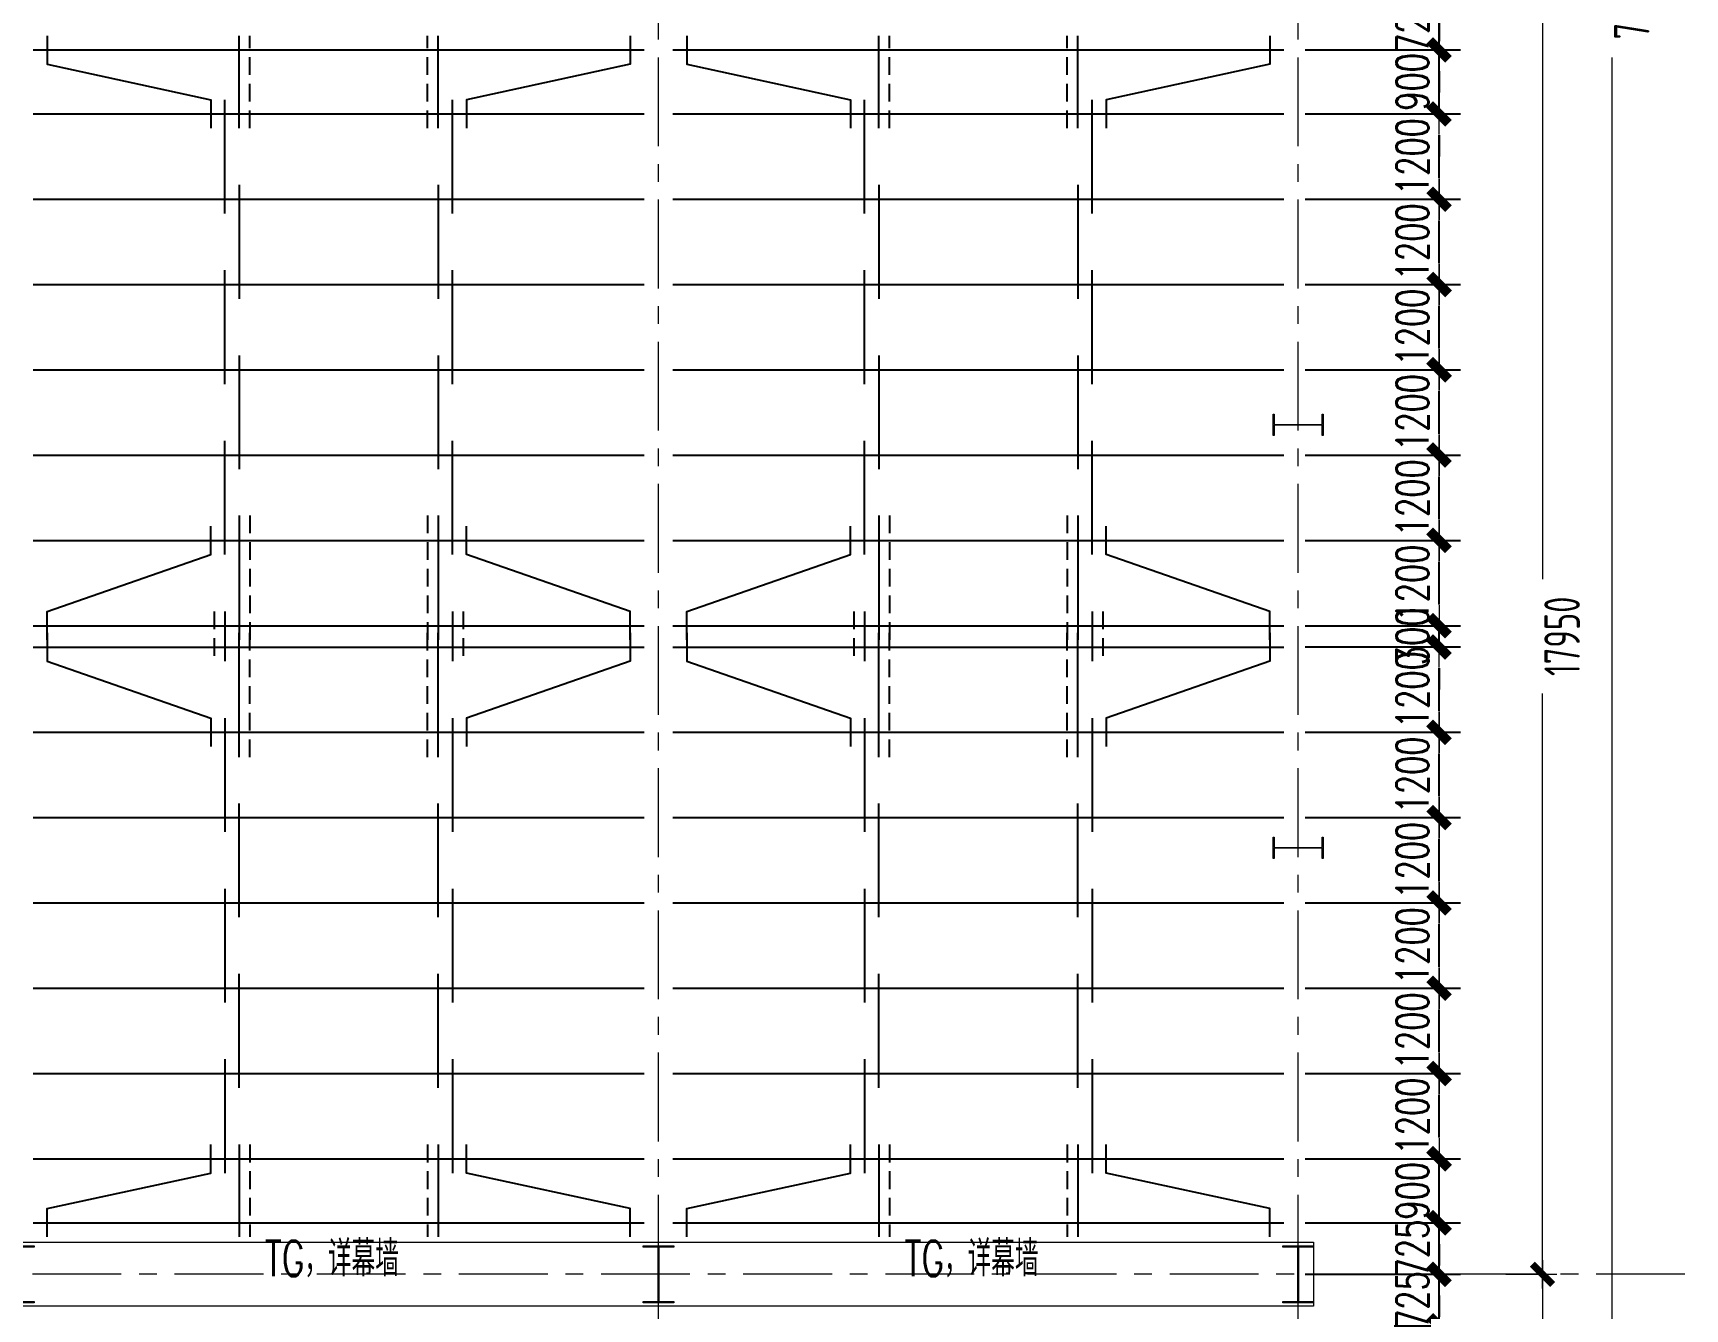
# Model space of a CAD drawing. Extents: x -1201378 to 2367219, y -619313 to 244905.
# Drawn here: x 2298442 to 2321684, y -237786 to -219836 of the extents above; entities that cross this region are included whole.
import ezdxf
from ezdxf.enums import TextEntityAlignment as Align

# ---------------------------------------------------------------- set-up
doc = ezdxf.new("R2010")
doc.units = 0
doc.header["$LTSCALE"] = 1000
doc.linetypes.add('CENTER', pattern=[2, 1.25, -0.25, 0.25, -0.25])
doc.linetypes.add('DASHED', pattern=[0.75, 0.5, -0.25])
doc.layers.get('0').update_dxf_attribs({"linetype": 'CONTINUOUS'})
doc.layers.get('Defpoints').update_dxf_attribs({"linetype": 'CONTINUOUS'})
doc.layers.add('A-WINDOW', color=140, linetype='CONTINUOUS')
doc.layers.add('S-SHAPE', color=51, linetype='CONTINUOUS')
for name, color, linetype, lineweight in [('S-axis', 111, 'CONTINUOUS', 0), ('S-col', 2, 'CONTINUOUS', 0), ('S-dim', 81, 'CONTINUOUS', 0), ('S-dote', 5, 'CENTER', 0), ('THIN', 7, 'CONTINUOUS', 0), ('梁', 4, 'CONTINUOUS', 18)]:
    doc.layers.add(name, color=color, linetype=linetype, lineweight=lineweight)
doc.styles.add('SS1', font='tj-romans1.shx', dxfattribs={"width": 0.7, "bigfont": 'tj-hztxt1.shx'})
doc.styles.add('TSSD_Dimension', font='tssdeng.shx', dxfattribs={"width": 0.7, "bigfont": 'hztxt.shx'})
doc.styles.add('TSSD_Rein', font='tj-romans1.shx', dxfattribs={"width": 0.7, "bigfont": 'tj-hztxt.shx'})
doc.dimstyles.new('S-150-ARCHI', dxfattribs={"dimscale": 150, "dimtxt": 3, "dimasz": 2, "dimexe": 2, "dimexo": 2, "dimgap": 1, "dimtad": 1, "dimdec": 0, "dimzin": 0, "dimdsep": 46, "dimtxsty": 'SS1', "dimblk1": 'TT', "dimblk2": 'TT', "dimsah": 1, "dimcen": 1, "dimclrd": 256, "dimclre": 256, "dimclrt": 256, "dimadec": 0, "dimazin": 0, "dimtfac": 1, "dimtdec": 0, "dimtix": 1, "dimtmove": 2, "dimatfit": 0, "dimldrblk": 'TT', "dimfxl": 2, "dimtolj": 1, "dimtzin": 0, "dimarcsym": 0})
doc.dimstyles.new('TSSD_200_200', dxfattribs={"dimtxt": 500, "dimasz": 200, "dimexe": 200, "dimexo": 500, "dimgap": 200, "dimtad": 1, "dimdec": 0, "dimzin": 0, "dimdsep": 46, "dimtxsty": 'TSSD_Dimension', "dimblk": 'ARCHTICK', "dimcen": 0, "dimdle": 200, "dimclrt": 7, "dimadec": 0, "dimazin": 0, "dimtfac": 1, "dimtdec": 0, "dimtix": 1, "dimtmove": 2, "dimatfit": 3, "dimfxl": 1, "dimtolj": 1, "dimtzin": 0, "dimarcsym": 0})

# ---------------------------------------------------------------- blocks, each defined once
blk = doc.blocks.new('w42343243')
at = {"layer": 'S-col'}
blk.add_lwpolyline([(-165069, 621020), (-164639, 621020), (-164639, 621002), (-164848, 621002), (-164848, 620238), (-164639, 620238), (-164639, 620220), (-165069, 620220), (-165069, 620238), (-164860, 620238), (-164860, 621002), (-165069, 621002)], close=True, dxfattribs=at)
blk = doc.blocks.new('42343')
at = {"layer": 'A-WINDOW'}
for p in [(18000, -53750), (27000, -53750), (36000, -53750)]:
    blk.add_blockref('w42343243', p, dxfattribs=at)
blk = doc.blocks.new('_ArchTick')
at = {"color": 0, "linetype": 'ByBlock', "const_width": 0.5}
blk.add_lwpolyline([(-0.71, -0.71), (0.71, 0.71)], dxfattribs=at)
blk = doc.blocks.new('*D512')
at = {"layer": 'Defpoints', "color": 0, "transparency": 16777216}
for p in [(-81336, -319348), (-81336, -337298), (-80320, -337298)]:
    blk.add_point(p, dxfattribs=at)
at = {"layer": 'S-axis', "color": 0, "lineweight": -2, "transparency": 16777216}
for p, q in [((-80836, -319348), (-80120, -319348)), ((-80320, -319148), (-80320, -327517)), ((-80320, -337498), (-80320, -329129)), ((-80836, -337298), (-80120, -337298))]:
    blk.add_line(p, q, dxfattribs=at)
at = {"layer": 'S-axis', "color": 0, "lineweight": -2, "transparency": 16777216, "xscale": 200, "yscale": 200, "zscale": 200}
for p, rotation in [((-80320, -319348), 90), ((-80320, -337298), 270)]:
    blk.add_blockref('_ArchTick', p, dxfattribs=dict(at, rotation=rotation))
at = {"layer": 'S-axis', "color": 7, "transparency": 16777216, "insert": (-80045, -328323), "char_height": 500, "attachment_point": 5, "rotation": 90, "style": 'TSSD_Dimension'}
blk.add_mtext('\\A1;17950', dxfattribs=at)
blk = doc.blocks.new('*D513')
at = {"layer": 'Defpoints', "color": 0, "transparency": 16777216}
for p in [(-81336, -337298), (-81336, -355248), (-80320, -355248)]:
    blk.add_point(p, dxfattribs=at)
at = {"layer": 'S-axis', "color": 0, "lineweight": -2, "transparency": 16777216}
for p, q in [((-80320, -337098), (-80320, -345467)), ((-80836, -337298), (-80120, -337298)), ((-80320, -355448), (-80320, -347079)), ((-80836, -355248), (-80120, -355248))]:
    blk.add_line(p, q, dxfattribs=at)
at = {"layer": 'S-axis', "color": 0, "lineweight": -2, "transparency": 16777216, "xscale": 200, "yscale": 200, "zscale": 200}
for p, rotation in [((-80320, -337298), 90), ((-80320, -355248), 270)]:
    blk.add_blockref('_ArchTick', p, dxfattribs=dict(at, rotation=rotation))
at = {"layer": 'S-axis', "color": 7, "transparency": 16777216, "insert": (-80045, -346273), "char_height": 500, "attachment_point": 5, "rotation": 90, "style": 'TSSD_Dimension'}
blk.add_mtext('\\A1;17950', dxfattribs=at)
blk = doc.blocks.new('*D457')
at = {"layer": 'Defpoints', "color": 0, "transparency": 16777216}
for p in [(-81236, -282748), (-81236, -355948), (-79341, -355948)]:
    blk.add_point(p, dxfattribs=at)
at = {"layer": 'S-axis', "color": 0, "lineweight": -2, "transparency": 16777216}
for p, q in [((-79341, -282548), (-79341, -318516)), ((-80736, -282748), (-79141, -282748)), ((-79341, -356148), (-79341, -320181)), ((-80736, -355948), (-79141, -355948))]:
    blk.add_line(p, q, dxfattribs=at)
at = {"layer": 'S-axis', "color": 0, "lineweight": -2, "transparency": 16777216, "xscale": 200, "yscale": 200, "zscale": 200}
for p, rotation in [((-79341, -282748), 90), ((-79341, -355948), 270)]:
    blk.add_blockref('_ArchTick', p, dxfattribs=dict(at, rotation=rotation))
at = {"layer": 'S-axis', "color": 7, "transparency": 16777216, "insert": (-79066, -319348), "char_height": 500, "attachment_point": 5, "rotation": 90, "style": 'TSSD_Dimension'}
blk.add_mtext('\\A1;73200', dxfattribs=at)
blk = doc.blocks.new('nt66')
at = {"layer": 'S-col'}
blk.add_lwpolyline([(-195790, 766820), (-195490, 766820), (-195490, 766808), (-195636, 766808), (-195636, 766132), (-195490, 766132), (-195490, 766120), (-195790, 766120), (-195790, 766132), (-195644, 766132), (-195644, 766808), (-195790, 766808)], close=True, dxfattribs=at)
blk = doc.blocks.new('TT')
blk.add_line((-0.969, 0), (0.969, 0))
at = {"const_width": 0.45}
blk.add_lwpolyline([(-0.442, -0.442), (0.442, 0.442)], dxfattribs=at)
blk = doc.blocks.new('*D3757')
at = {"layer": 'Defpoints', "color": 0, "transparency": 16777216}
for p in [(2316042, -238023), (2318224, -238023), (2316042, -238923)]:
    blk.add_point(p, dxfattribs=at)
at = {"layer": 'S-dim', "lineweight": -2, "transparency": 16777216}
for p, q in [((2318224, -237723), (2318224, -237423)), ((2316342, -238023), (2318524, -238023)), ((2318224, -238923), (2318224, -238023)), ((2316342, -238923), (2318524, -238923)), ((2318224, -239223), (2318224, -239523))]:
    blk.add_line(p, q, dxfattribs=at)
at = {"layer": 'S-dim', "lineweight": -2, "transparency": 16777216, "xscale": 300, "yscale": 300, "zscale": 300}
for p, rotation in [((2318224, -238023), 270), ((2318224, -238923), 90)]:
    blk.add_blockref('TT', p, dxfattribs=dict(at, rotation=rotation))
at = {"layer": 'S-dim', "transparency": 16777216, "insert": (2317849, -238473), "char_height": 450, "attachment_point": 5, "rotation": 90, "style": 'SS1'}
blk.add_mtext('\\A1;900', dxfattribs=at)
blk = doc.blocks.new('*D3758')
at = {"layer": 'Defpoints', "color": 0, "transparency": 16777216}
for p in [(2316042, -237298), (2318224, -237298), (2316042, -238023)]:
    blk.add_point(p, dxfattribs=at)
at = {"layer": 'S-dim', "lineweight": -2, "transparency": 16777216}
for p, q in [((2318224, -236998), (2318224, -236698)), ((2316342, -237298), (2318524, -237298)), ((2318224, -238023), (2318224, -237298)), ((2316342, -238023), (2318524, -238023)), ((2318224, -238323), (2318224, -238623))]:
    blk.add_line(p, q, dxfattribs=at)
at = {"layer": 'S-dim', "lineweight": -2, "transparency": 16777216, "xscale": 300, "yscale": 300, "zscale": 300}
for p, rotation in [((2318224, -237298), 270), ((2318224, -238023), 90)]:
    blk.add_blockref('TT', p, dxfattribs=dict(at, rotation=rotation))
at = {"layer": 'S-dim', "transparency": 16777216, "insert": (2317849, -237661), "char_height": 450, "attachment_point": 5, "rotation": 90, "style": 'SS1'}
blk.add_mtext('\\A1;725', dxfattribs=at)
blk = doc.blocks.new('*D3759')
at = {"layer": 'Defpoints', "color": 0, "transparency": 16777216}
for p in [(2316042, -236573), (2318224, -236573), (2316042, -237298)]:
    blk.add_point(p, dxfattribs=at)
at = {"layer": 'S-dim', "lineweight": -2, "transparency": 16777216}
for p, q in [((2318224, -236273), (2318224, -235973)), ((2316342, -236573), (2318524, -236573)), ((2318224, -237298), (2318224, -236573)), ((2316342, -237298), (2318524, -237298)), ((2318224, -237598), (2318224, -237898))]:
    blk.add_line(p, q, dxfattribs=at)
at = {"layer": 'S-dim', "lineweight": -2, "transparency": 16777216, "xscale": 300, "yscale": 300, "zscale": 300}
for p, rotation in [((2318224, -236573), 270), ((2318224, -237298), 90)]:
    blk.add_blockref('TT', p, dxfattribs=dict(at, rotation=rotation))
at = {"layer": 'S-dim', "transparency": 16777216, "insert": (2317849, -236936), "char_height": 450, "attachment_point": 5, "rotation": 90, "style": 'SS1'}
blk.add_mtext('\\A1;725', dxfattribs=at)
blk = doc.blocks.new('*D3760')
at = {"layer": 'Defpoints', "color": 0, "transparency": 16777216}
for p in [(2316042, -235673), (2318224, -235673), (2316042, -236573)]:
    blk.add_point(p, dxfattribs=at)
at = {"layer": 'S-dim', "lineweight": -2, "transparency": 16777216}
for p, q in [((2318224, -235373), (2318224, -235073)), ((2316342, -235673), (2318524, -235673)), ((2318224, -236573), (2318224, -235673)), ((2316342, -236573), (2318524, -236573)), ((2318224, -236873), (2318224, -237173))]:
    blk.add_line(p, q, dxfattribs=at)
at = {"layer": 'S-dim', "lineweight": -2, "transparency": 16777216, "xscale": 300, "yscale": 300, "zscale": 300}
for p, rotation in [((2318224, -235673), 270), ((2318224, -236573), 90)]:
    blk.add_blockref('TT', p, dxfattribs=dict(at, rotation=rotation))
at = {"layer": 'S-dim', "transparency": 16777216, "insert": (2317849, -236123), "char_height": 450, "attachment_point": 5, "rotation": 90, "style": 'SS1'}
blk.add_mtext('\\A1;900', dxfattribs=at)
blk = doc.blocks.new('*D3761')
at = {"layer": 'Defpoints', "color": 0, "transparency": 16777216}
for p in [(2316042, -234473), (2318224, -234473), (2316042, -235673)]:
    blk.add_point(p, dxfattribs=at)
at = {"layer": 'S-dim', "lineweight": -2, "transparency": 16777216}
for p, q in [((2316342, -234473), (2318524, -234473)), ((2318224, -235373), (2318224, -234773)), ((2316342, -235673), (2318524, -235673))]:
    blk.add_line(p, q, dxfattribs=at)
at = {"layer": 'S-dim', "lineweight": -2, "transparency": 16777216, "xscale": 300, "yscale": 300, "zscale": 300}
for p, rotation in [((2318224, -234473), 90), ((2318224, -235673), 270)]:
    blk.add_blockref('TT', p, dxfattribs=dict(at, rotation=rotation))
at = {"layer": 'S-dim', "transparency": 16777216, "insert": (2317849, -235073), "char_height": 450, "attachment_point": 5, "rotation": 90, "style": 'SS1'}
blk.add_mtext('\\A1;1200', dxfattribs=at)
blk = doc.blocks.new('*D3762')
at = {"layer": 'Defpoints', "color": 0, "transparency": 16777216}
for p in [(2316042, -233273), (2318224, -233273), (2316042, -234473)]:
    blk.add_point(p, dxfattribs=at)
at = {"layer": 'S-dim', "lineweight": -2, "transparency": 16777216}
for p, q in [((2316342, -233273), (2318524, -233273)), ((2318224, -234173), (2318224, -233573)), ((2316342, -234473), (2318524, -234473))]:
    blk.add_line(p, q, dxfattribs=at)
at = {"layer": 'S-dim', "lineweight": -2, "transparency": 16777216, "xscale": 300, "yscale": 300, "zscale": 300}
for p, rotation in [((2318224, -233273), 90), ((2318224, -234473), 270)]:
    blk.add_blockref('TT', p, dxfattribs=dict(at, rotation=rotation))
at = {"layer": 'S-dim', "transparency": 16777216, "insert": (2317849, -233873), "char_height": 450, "attachment_point": 5, "rotation": 90, "style": 'SS1'}
blk.add_mtext('\\A1;1200', dxfattribs=at)
blk = doc.blocks.new('*D3763')
at = {"layer": 'Defpoints', "color": 0, "transparency": 16777216}
for p in [(2316042, -232073), (2318224, -232073), (2316042, -233273)]:
    blk.add_point(p, dxfattribs=at)
at = {"layer": 'S-dim', "lineweight": -2, "transparency": 16777216}
for p, q in [((2316342, -232073), (2318524, -232073)), ((2318224, -232973), (2318224, -232373)), ((2316342, -233273), (2318524, -233273))]:
    blk.add_line(p, q, dxfattribs=at)
at = {"layer": 'S-dim', "lineweight": -2, "transparency": 16777216, "xscale": 300, "yscale": 300, "zscale": 300}
for p, rotation in [((2318224, -232073), 90), ((2318224, -233273), 270)]:
    blk.add_blockref('TT', p, dxfattribs=dict(at, rotation=rotation))
at = {"layer": 'S-dim', "transparency": 16777216, "insert": (2317849, -232673), "char_height": 450, "attachment_point": 5, "rotation": 90, "style": 'SS1'}
blk.add_mtext('\\A1;1200', dxfattribs=at)
blk = doc.blocks.new('*D3764')
at = {"layer": 'Defpoints', "color": 0, "transparency": 16777216}
for p in [(2316042, -230873), (2318224, -230873), (2316042, -232073)]:
    blk.add_point(p, dxfattribs=at)
at = {"layer": 'S-dim', "lineweight": -2, "transparency": 16777216}
for p, q in [((2316342, -230873), (2318524, -230873)), ((2318224, -231773), (2318224, -231173)), ((2316342, -232073), (2318524, -232073))]:
    blk.add_line(p, q, dxfattribs=at)
at = {"layer": 'S-dim', "lineweight": -2, "transparency": 16777216, "xscale": 300, "yscale": 300, "zscale": 300}
for p, rotation in [((2318224, -230873), 90), ((2318224, -232073), 270)]:
    blk.add_blockref('TT', p, dxfattribs=dict(at, rotation=rotation))
at = {"layer": 'S-dim', "transparency": 16777216, "insert": (2317849, -231473), "char_height": 450, "attachment_point": 5, "rotation": 90, "style": 'SS1'}
blk.add_mtext('\\A1;1200', dxfattribs=at)
blk = doc.blocks.new('*D3765')
at = {"layer": 'Defpoints', "color": 0, "transparency": 16777216}
for p in [(2316042, -229673), (2318224, -229673), (2316042, -230873)]:
    blk.add_point(p, dxfattribs=at)
at = {"layer": 'S-dim', "lineweight": -2, "transparency": 16777216}
for p, q in [((2316342, -229673), (2318524, -229673)), ((2318224, -230573), (2318224, -229973)), ((2316342, -230873), (2318524, -230873))]:
    blk.add_line(p, q, dxfattribs=at)
at = {"layer": 'S-dim', "lineweight": -2, "transparency": 16777216, "xscale": 300, "yscale": 300, "zscale": 300}
for p, rotation in [((2318224, -229673), 90), ((2318224, -230873), 270)]:
    blk.add_blockref('TT', p, dxfattribs=dict(at, rotation=rotation))
at = {"layer": 'S-dim', "transparency": 16777216, "insert": (2317849, -230273), "char_height": 450, "attachment_point": 5, "rotation": 90, "style": 'SS1'}
blk.add_mtext('\\A1;1200', dxfattribs=at)
blk = doc.blocks.new('*D3766')
at = {"layer": 'Defpoints', "color": 0, "transparency": 16777216}
for p in [(2316042, -228473), (2318224, -228473), (2316042, -229673)]:
    blk.add_point(p, dxfattribs=at)
at = {"layer": 'S-dim', "lineweight": -2, "transparency": 16777216}
for p, q in [((2316342, -228473), (2318524, -228473)), ((2318224, -229373), (2318224, -228773)), ((2316342, -229673), (2318524, -229673))]:
    blk.add_line(p, q, dxfattribs=at)
at = {"layer": 'S-dim', "lineweight": -2, "transparency": 16777216, "xscale": 300, "yscale": 300, "zscale": 300}
for p, rotation in [((2318224, -228473), 90), ((2318224, -229673), 270)]:
    blk.add_blockref('TT', p, dxfattribs=dict(at, rotation=rotation))
at = {"layer": 'S-dim', "transparency": 16777216, "insert": (2317849, -229073), "char_height": 450, "attachment_point": 5, "rotation": 90, "style": 'SS1'}
blk.add_mtext('\\A1;1200', dxfattribs=at)
blk = doc.blocks.new('*D3767')
at = {"layer": 'Defpoints', "color": 0, "transparency": 16777216}
for p in [(2316042, -228173), (2318224, -228173), (2316042, -228473)]:
    blk.add_point(p, dxfattribs=at)
at = {"layer": 'S-dim', "lineweight": -2, "transparency": 16777216}
for p, q in [((2318224, -227873), (2318224, -227573)), ((2316342, -228173), (2318524, -228173)), ((2318224, -228473), (2318224, -228173)), ((2316342, -228473), (2318524, -228473)), ((2318224, -228773), (2318224, -229073))]:
    blk.add_line(p, q, dxfattribs=at)
at = {"layer": 'S-dim', "lineweight": -2, "transparency": 16777216, "xscale": 300, "yscale": 300, "zscale": 300}
for p, rotation in [((2318224, -228173), 270), ((2318224, -228473), 90)]:
    blk.add_blockref('TT', p, dxfattribs=dict(at, rotation=rotation))
at = {"layer": 'S-dim', "transparency": 16777216, "insert": (2317849, -228323), "char_height": 450, "attachment_point": 5, "rotation": 90, "style": 'SS1'}
blk.add_mtext('\\A1;300', dxfattribs=at)
blk = doc.blocks.new('*D3768')
at = {"layer": 'Defpoints', "color": 0, "transparency": 16777216}
for p in [(2316042, -226973), (2318224, -226973), (2316042, -228173)]:
    blk.add_point(p, dxfattribs=at)
at = {"layer": 'S-dim', "lineweight": -2, "transparency": 16777216}
for p, q in [((2316342, -226973), (2318524, -226973)), ((2318224, -227873), (2318224, -227273)), ((2316342, -228173), (2318524, -228173))]:
    blk.add_line(p, q, dxfattribs=at)
at = {"layer": 'S-dim', "lineweight": -2, "transparency": 16777216, "xscale": 300, "yscale": 300, "zscale": 300}
for p, rotation in [((2318224, -226973), 90), ((2318224, -228173), 270)]:
    blk.add_blockref('TT', p, dxfattribs=dict(at, rotation=rotation))
at = {"layer": 'S-dim', "transparency": 16777216, "insert": (2317849, -227573), "char_height": 450, "attachment_point": 5, "rotation": 90, "style": 'SS1'}
blk.add_mtext('\\A1;1200', dxfattribs=at)
blk = doc.blocks.new('*D3769')
at = {"layer": 'Defpoints', "color": 0, "transparency": 16777216}
for p in [(2316042, -225773), (2318224, -225773), (2316042, -226973)]:
    blk.add_point(p, dxfattribs=at)
at = {"layer": 'S-dim', "lineweight": -2, "transparency": 16777216}
for p, q in [((2316342, -225773), (2318524, -225773)), ((2318224, -226673), (2318224, -226073)), ((2316342, -226973), (2318524, -226973))]:
    blk.add_line(p, q, dxfattribs=at)
at = {"layer": 'S-dim', "lineweight": -2, "transparency": 16777216, "xscale": 300, "yscale": 300, "zscale": 300}
for p, rotation in [((2318224, -225773), 90), ((2318224, -226973), 270)]:
    blk.add_blockref('TT', p, dxfattribs=dict(at, rotation=rotation))
at = {"layer": 'S-dim', "transparency": 16777216, "insert": (2317849, -226373), "char_height": 450, "attachment_point": 5, "rotation": 90, "style": 'SS1'}
blk.add_mtext('\\A1;1200', dxfattribs=at)
blk = doc.blocks.new('*D3770')
at = {"layer": 'Defpoints', "color": 0, "transparency": 16777216}
for p in [(2316042, -224573), (2318224, -224573), (2316042, -225773)]:
    blk.add_point(p, dxfattribs=at)
at = {"layer": 'S-dim', "lineweight": -2, "transparency": 16777216}
for p, q in [((2316342, -224573), (2318524, -224573)), ((2318224, -225473), (2318224, -224873)), ((2316342, -225773), (2318524, -225773))]:
    blk.add_line(p, q, dxfattribs=at)
at = {"layer": 'S-dim', "lineweight": -2, "transparency": 16777216, "xscale": 300, "yscale": 300, "zscale": 300}
for p, rotation in [((2318224, -224573), 90), ((2318224, -225773), 270)]:
    blk.add_blockref('TT', p, dxfattribs=dict(at, rotation=rotation))
at = {"layer": 'S-dim', "transparency": 16777216, "insert": (2317849, -225173), "char_height": 450, "attachment_point": 5, "rotation": 90, "style": 'SS1'}
blk.add_mtext('\\A1;1200', dxfattribs=at)
blk = doc.blocks.new('*D3771')
at = {"layer": 'Defpoints', "color": 0, "transparency": 16777216}
for p in [(2316042, -223373), (2318224, -223373), (2316042, -224573)]:
    blk.add_point(p, dxfattribs=at)
at = {"layer": 'S-dim', "lineweight": -2, "transparency": 16777216}
for p, q in [((2316342, -223373), (2318524, -223373)), ((2318224, -224273), (2318224, -223673)), ((2316342, -224573), (2318524, -224573))]:
    blk.add_line(p, q, dxfattribs=at)
at = {"layer": 'S-dim', "lineweight": -2, "transparency": 16777216, "xscale": 300, "yscale": 300, "zscale": 300}
for p, rotation in [((2318224, -223373), 90), ((2318224, -224573), 270)]:
    blk.add_blockref('TT', p, dxfattribs=dict(at, rotation=rotation))
at = {"layer": 'S-dim', "transparency": 16777216, "insert": (2317849, -223973), "char_height": 450, "attachment_point": 5, "rotation": 90, "style": 'SS1'}
blk.add_mtext('\\A1;1200', dxfattribs=at)
blk = doc.blocks.new('*D3772')
at = {"layer": 'Defpoints', "color": 0, "transparency": 16777216}
for p in [(2316042, -222173), (2318224, -222173), (2316042, -223373)]:
    blk.add_point(p, dxfattribs=at)
at = {"layer": 'S-dim', "lineweight": -2, "transparency": 16777216}
for p, q in [((2316342, -222173), (2318524, -222173)), ((2318224, -223073), (2318224, -222473)), ((2316342, -223373), (2318524, -223373))]:
    blk.add_line(p, q, dxfattribs=at)
at = {"layer": 'S-dim', "lineweight": -2, "transparency": 16777216, "xscale": 300, "yscale": 300, "zscale": 300}
for p, rotation in [((2318224, -222173), 90), ((2318224, -223373), 270)]:
    blk.add_blockref('TT', p, dxfattribs=dict(at, rotation=rotation))
at = {"layer": 'S-dim', "transparency": 16777216, "insert": (2317849, -222773), "char_height": 450, "attachment_point": 5, "rotation": 90, "style": 'SS1'}
blk.add_mtext('\\A1;1200', dxfattribs=at)
blk = doc.blocks.new('*D3773')
at = {"layer": 'Defpoints', "color": 0, "transparency": 16777216}
for p in [(2316042, -220973), (2318224, -220973), (2316042, -222173)]:
    blk.add_point(p, dxfattribs=at)
at = {"layer": 'S-dim', "lineweight": -2, "transparency": 16777216}
for p, q in [((2316342, -220973), (2318524, -220973)), ((2318224, -221873), (2318224, -221273)), ((2316342, -222173), (2318524, -222173))]:
    blk.add_line(p, q, dxfattribs=at)
at = {"layer": 'S-dim', "lineweight": -2, "transparency": 16777216, "xscale": 300, "yscale": 300, "zscale": 300}
for p, rotation in [((2318224, -220973), 90), ((2318224, -222173), 270)]:
    blk.add_blockref('TT', p, dxfattribs=dict(at, rotation=rotation))
at = {"layer": 'S-dim', "transparency": 16777216, "insert": (2317849, -221573), "char_height": 450, "attachment_point": 5, "rotation": 90, "style": 'SS1'}
blk.add_mtext('\\A1;1200', dxfattribs=at)
blk = doc.blocks.new('*D3774')
at = {"layer": 'Defpoints', "color": 0, "transparency": 16777216}
for p in [(2316042, -220073), (2318224, -220073), (2316042, -220973)]:
    blk.add_point(p, dxfattribs=at)
at = {"layer": 'S-dim', "lineweight": -2, "transparency": 16777216}
for p, q in [((2318224, -219773), (2318224, -219473)), ((2316342, -220073), (2318524, -220073)), ((2318224, -220973), (2318224, -220073)), ((2316342, -220973), (2318524, -220973)), ((2318224, -221273), (2318224, -221573))]:
    blk.add_line(p, q, dxfattribs=at)
at = {"layer": 'S-dim', "lineweight": -2, "transparency": 16777216, "xscale": 300, "yscale": 300, "zscale": 300}
for p, rotation in [((2318224, -220073), 270), ((2318224, -220973), 90)]:
    blk.add_blockref('TT', p, dxfattribs=dict(at, rotation=rotation))
at = {"layer": 'S-dim', "transparency": 16777216, "insert": (2317849, -220523), "char_height": 450, "attachment_point": 5, "rotation": 90, "style": 'SS1'}
blk.add_mtext('\\A1;900', dxfattribs=at)
blk = doc.blocks.new('*D3775')
at = {"layer": 'Defpoints', "color": 0, "transparency": 16777216}
for p in [(2316042, -219348), (2318224, -219348), (2316042, -220073)]:
    blk.add_point(p, dxfattribs=at)
at = {"layer": 'S-dim', "lineweight": -2, "transparency": 16777216}
for p, q in [((2318224, -219048), (2318224, -218748)), ((2316342, -219348), (2318524, -219348)), ((2318224, -220073), (2318224, -219348)), ((2316342, -220073), (2318524, -220073)), ((2318224, -220373), (2318224, -220673))]:
    blk.add_line(p, q, dxfattribs=at)
at = {"layer": 'S-dim', "lineweight": -2, "transparency": 16777216, "xscale": 300, "yscale": 300, "zscale": 300}
for p, rotation in [((2318224, -219348), 270), ((2318224, -220073), 90)]:
    blk.add_blockref('TT', p, dxfattribs=dict(at, rotation=rotation))
at = {"layer": 'S-dim', "transparency": 16777216, "insert": (2317849, -219711), "char_height": 450, "attachment_point": 5, "rotation": 90, "style": 'SS1'}
blk.add_mtext('\\A1;725', dxfattribs=at)
blk = doc.blocks.new('*D3776')
at = {"layer": 'Defpoints', "color": 0, "transparency": 16777216}
for p in [(2316042, -218623), (2318224, -218623), (2316042, -219348)]:
    blk.add_point(p, dxfattribs=at)
at = {"layer": 'S-dim', "lineweight": -2, "transparency": 16777216}
for p, q in [((2318224, -218323), (2318224, -218023)), ((2316342, -218623), (2318524, -218623)), ((2318224, -219348), (2318224, -218623)), ((2316342, -219348), (2318524, -219348)), ((2318224, -219648), (2318224, -219948))]:
    blk.add_line(p, q, dxfattribs=at)
at = {"layer": 'S-dim', "lineweight": -2, "transparency": 16777216, "xscale": 300, "yscale": 300, "zscale": 300}
for p, rotation in [((2318224, -218623), 270), ((2318224, -219348), 90)]:
    blk.add_blockref('TT', p, dxfattribs=dict(at, rotation=rotation))
at = {"layer": 'S-dim', "transparency": 16777216, "insert": (2317849, -218986), "char_height": 450, "attachment_point": 5, "rotation": 90, "style": 'SS1'}
blk.add_mtext('\\A1;725', dxfattribs=at)
blk = doc.blocks.new('3#轴网')
at = {"layer": 'S-dote'}
for p, q in [((-92758.5, -363428.2), (-92758.5, -277944.2)), ((-83758.5, -363428.2), (-83758.5, -277944.2)), ((-78316.2, -337298.2), (-273210.6, -337298.2))]:
    blk.add_line(p, q, dxfattribs=at)
at = {"layer": 'S-axis'}
for base, p1, p2, picture, middle in [((-79340.7, -355948.2), (-81236.2, -282748.2), (-81236.2, -355948.2), '*D457', (-79065.7, -319348.2)), ((-80320.4, -337298.2), (-81336.2, -319348.2), (-81336.2, -337298.2), '*D512', (-80045.4, -328323.2)), ((-80320.4, -355248.2), (-81336.2, -337298.2), (-81336.2, -355248.2), '*D513', (-80045.4, -346273.2))]:
    dim = blk.add_linear_dim(base=base, p1=p1, p2=p2, angle=270, dimstyle='TSSD_200_200', dxfattribs=at)
    dim.commit()
    dim.dimension.update_dxf_attribs({"geometry": picture, "text_midpoint": middle, "dimtype": 161})

msp = doc.modelspace()

# ---------------------------------------------------------------- linework, layer by layer
at = {"layer": 'S-SHAPE'}
for p, q in [((2298441.5, -220073.2), (2307041.5, -220073.2)), ((2301341.5, -221173.2), (2301341.5, -219873.2)), ((2304141.5, -221173.2), (2304141.5, -219873.2)), ((2307441.5, -220073.2), (2316041.5, -220073.2)), ((2310341.5, -221173.2), (2310341.5, -219873.2)), ((2313141.5, -221173.2), (2313141.5, -219873.2)), ((2301141.5, -222373.2), (2301141.5, -220773.2)), ((2304341.5, -222373.2), (2304341.5, -220773.2)), ((2310141.5, -222373.2), (2310141.5, -220773.2)), ((2313341.5, -222373.2), (2313341.5, -220773.2)), ((2298441.5, -220973.2), (2307041.5, -220973.2)), ((2307441.5, -220973.2), (2316041.5, -220973.2)), ((2298441.5, -222173.2), (2307041.5, -222173.2)), ((2301341.5, -221973.2), (2301341.5, -223573.2)), ((2304141.5, -221973.2), (2304141.5, -223573.2)), ((2307441.5, -222173.2), (2316041.5, -222173.2)), ((2310341.5, -221973.2), (2310341.5, -223573.2)), ((2313141.5, -221973.2), (2313141.5, -223573.2)), ((2301141.5, -224773.2), (2301141.5, -223173.2)), ((2304341.5, -224773.2), (2304341.5, -223173.2)), ((2310141.5, -224773.2), (2310141.5, -223173.2)), ((2313341.5, -224773.2), (2313341.5, -223173.2)), ((2298441.5, -223373.2), (2307041.5, -223373.2)), ((2307441.5, -223373.2), (2316041.5, -223373.2)), ((2301341.5, -224373.2), (2301341.5, -225973.2)), ((2304141.5, -224373.2), (2304141.5, -225973.2)), ((2310341.5, -224373.2), (2310341.5, -225973.2)), ((2313141.5, -224373.2), (2313141.5, -225973.2)), ((2298441.5, -224573.2), (2307041.5, -224573.2)), ((2307441.5, -224573.2), (2316041.5, -224573.2)), ((2301141.5, -227173.2), (2301141.5, -225573.2)), ((2304341.5, -227173.2), (2304341.5, -225573.2)), ((2310141.5, -227173.2), (2310141.5, -225573.2)), ((2313341.5, -227173.2), (2313341.5, -225573.2)), ((2298441.5, -225773.2), (2307041.5, -225773.2)), ((2307441.5, -225773.2), (2316041.5, -225773.2)), ((2301341.5, -226623.2), (2301341.5, -228373.2)), ((2304141.5, -226623.2), (2304141.5, -228373.2)), ((2310341.5, -226623.2), (2310341.5, -228373.2)), ((2313141.5, -226623.2), (2313141.5, -228373.2)), ((2298441.5, -226973.2), (2307041.5, -226973.2)), ((2307441.5, -226973.2), (2316041.5, -226973.2)), ((2301141.5, -227973.2), (2301141.5, -228673.2)), ((2304341.5, -227973.2), (2304341.5, -228673.2)), ((2310141.5, -227973.2), (2310141.5, -228673.2)), ((2313341.5, -227973.2), (2313341.5, -228673.2)), ((2298441.5, -228173.2), (2307041.5, -228173.2)), ((2307441.5, -228173.2), (2316041.5, -228173.2)), ((2301341.5, -230023.2), (2301341.5, -228273.2)), ((2304141.5, -230023.2), (2304141.5, -228273.2)), ((2310341.5, -230023.2), (2310341.5, -228273.2)), ((2313141.5, -230023.2), (2313141.5, -228273.2)), ((2298441.5, -228473.2), (2307041.5, -228473.2)), ((2307441.5, -228473.2), (2316041.5, -228473.2)), ((2301141.5, -229473.2), (2301141.5, -231073.2)), ((2304341.5, -229473.2), (2304341.5, -231073.2)), ((2310141.5, -229473.2), (2310141.5, -231073.2)), ((2313341.5, -229473.2), (2313341.5, -231073.2)), ((2298441.5, -229673.2), (2307041.5, -229673.2)), ((2307441.5, -229673.2), (2316041.5, -229673.2)), ((2301341.5, -232273.2), (2301341.5, -230673.2)), ((2304141.5, -232273.2), (2304141.5, -230673.2)), ((2310341.5, -232273.2), (2310341.5, -230673.2)), ((2313141.5, -232273.2), (2313141.5, -230673.2)), ((2298441.5, -230873.2), (2307041.5, -230873.2)), ((2307441.5, -230873.2), (2316041.5, -230873.2)), ((2301141.5, -231873.2), (2301141.5, -233473.2)), ((2304341.5, -231873.2), (2304341.5, -233473.2)), ((2310141.5, -231873.2), (2310141.5, -233473.2)), ((2313341.5, -231873.2), (2313341.5, -233473.2)), ((2298441.5, -232073.2), (2307041.5, -232073.2)), ((2307441.5, -232073.2), (2316041.5, -232073.2)), ((2301341.5, -234673.2), (2301341.5, -233073.2)), ((2304141.5, -234673.2), (2304141.5, -233073.2)), ((2310341.5, -234673.2), (2310341.5, -233073.2)), ((2313141.5, -234673.2), (2313141.5, -233073.2)), ((2298441.5, -233273.2), (2307041.5, -233273.2)), ((2307441.5, -233273.2), (2316041.5, -233273.2)), ((2301141.5, -234273.2), (2301141.5, -235873.2)), ((2304341.5, -234273.2), (2304341.5, -235873.2)), ((2310141.5, -234273.2), (2310141.5, -235873.2)), ((2313341.5, -234273.2), (2313341.5, -235873.2)), ((2298441.5, -234473.2), (2307041.5, -234473.2)), ((2307441.5, -234473.2), (2316041.5, -234473.2)), ((2298441.5, -235673.2), (2307041.5, -235673.2)), ((2301341.5, -235473.2), (2301341.5, -236773.2)), ((2304141.5, -235473.2), (2304141.5, -236773.2)), ((2307441.5, -235673.2), (2316041.5, -235673.2)), ((2310341.5, -235473.2), (2310341.5, -236773.2)), ((2313141.5, -235473.2), (2313141.5, -236773.2)), ((2298441.5, -236573.2), (2307041.5, -236573.2)), ((2307441.5, -236573.2), (2316041.5, -236573.2))]:
    msp.add_line(p, q, dxfattribs=at)
at = {"layer": 'S-SHAPE', "linetype": 'DASHED', "ltscale": 0.5}
for p, q in [((2301491.5, -221173.2), (2301491.5, -219873.2)), ((2303991.5, -221173.2), (2303991.5, -219873.2)), ((2310491.5, -221173.2), (2310491.5, -219873.2)), ((2312991.5, -221173.2), (2312991.5, -219873.2)), ((2301491.5, -226623.2), (2301491.5, -228373.2)), ((2303991.5, -226623.2), (2303991.5, -228373.2)), ((2310491.5, -226623.2), (2310491.5, -228373.2)), ((2312991.5, -226623.2), (2312991.5, -228373.2)), ((2300991.5, -227973.2), (2300991.5, -228673.2)), ((2304491.5, -227973.2), (2304491.5, -228673.2)), ((2309991.5, -227973.2), (2309991.5, -228673.2)), ((2313491.5, -227973.2), (2313491.5, -228673.2)), ((2301491.5, -230023.2), (2301491.5, -228273.2)), ((2303991.5, -230023.2), (2303991.5, -228273.2)), ((2310491.5, -230023.2), (2310491.5, -228273.2)), ((2312991.5, -230023.2), (2312991.5, -228273.2)), ((2301491.5, -235473.2), (2301491.5, -236773.2)), ((2303991.5, -235473.2), (2303991.5, -236773.2)), ((2310491.5, -235473.2), (2310491.5, -236773.2)), ((2312991.5, -235473.2), (2312991.5, -236773.2))]:
    msp.add_line(p, q, dxfattribs=at)
at = {"layer": 'S-SHAPE'}
for points in [[(2298641.5, -219873.2), (2298641.5, -220273.2), (2300941.5, -220773.2), (2300941.5, -221173.2)], [(2306841.5, -219873.2), (2306841.5, -220273.2), (2304541.5, -220773.2), (2304541.5, -221173.2)], [(2307641.5, -219873.2), (2307641.5, -220273.2), (2309941.5, -220773.2), (2309941.5, -221173.2)], [(2315841.5, -219873.2), (2315841.5, -220273.2), (2313541.5, -220773.2), (2313541.5, -221173.2)], [(2298641.5, -228373.2), (2298641.5, -227973.2), (2300941.5, -227173.2), (2300941.5, -226773.2)], [(2306841.5, -228373.2), (2306841.5, -227973.2), (2304541.5, -227173.2), (2304541.5, -226773.2)], [(2307641.5, -228373.2), (2307641.5, -227973.2), (2309941.5, -227173.2), (2309941.5, -226773.2)], [(2315841.5, -228373.2), (2315841.5, -227973.2), (2313541.5, -227173.2), (2313541.5, -226773.2)], [(2298641.5, -228273.2), (2298641.5, -228673.2), (2300941.5, -229473.2), (2300941.5, -229873.2)], [(2306841.5, -228273.2), (2306841.5, -228673.2), (2304541.5, -229473.2), (2304541.5, -229873.2)], [(2307641.5, -228273.2), (2307641.5, -228673.2), (2309941.5, -229473.2), (2309941.5, -229873.2)], [(2315841.5, -228273.2), (2315841.5, -228673.2), (2313541.5, -229473.2), (2313541.5, -229873.2)], [(2298641.5, -236773.2), (2298641.5, -236373.2), (2300941.5, -235873.2), (2300941.5, -235473.2)], [(2306841.5, -236773.2), (2306841.5, -236373.2), (2304541.5, -235873.2), (2304541.5, -235473.2)], [(2307641.5, -236773.2), (2307641.5, -236373.2), (2309941.5, -235873.2), (2309941.5, -235473.2)], [(2315841.5, -236773.2), (2315841.5, -236373.2), (2313541.5, -235873.2), (2313541.5, -235473.2)]]:
    msp.add_lwpolyline(points, dxfattribs=at)
at = {"layer": '梁'}
msp.add_lwpolyline([(2132026.5, -236848.2), (2316456.5, -236848.2), (2316456.5, -237748.2), (2132026.5, -237748.2)], close=True, dxfattribs=at)

# ---------------------------------------------------------------- block references
at = {"layer": 'S-axis'}
msp.add_blockref('3#轴网', (2400000, 100000), dxfattribs=at)
at = {"layer": 'S-col'}
msp.add_blockref('42343', (2445095.7, -804168.2), dxfattribs=at)
at = {"layer": 'S-col', "rotation": 90}
for p in [(3082711.7, -29708.2), (3082711.7, -35658.2)]:
    msp.add_blockref('nt66', p, dxfattribs=at)

# ---------------------------------------------------------------- texts
at = {"layer": 'THIN', "style": 'TSSD_Rein', "width": 0.7}
for p in [(2302645.8, -237476.4), (2311645.8, -237476.4)]:
    msp.add_text('TG，详幕墙', height=500, dxfattribs=at).set_placement(p, align=Align.BOTTOM_CENTER)

# ---------------------------------------------------------------- dimensions: what is measured, and where the dimension line sits
at = {"layer": 'S-dim'}
for base, p1, p2, picture, middle in [((2318224.3, -218623.2), (2316041.5, -219348.2), (2316041.5, -218623.2), '*D3776', (2317849.3, -218985.7)), ((2318224.3, -219348.2), (2316041.5, -220073.2), (2316041.5, -219348.2), '*D3775', (2317849.3, -219710.7)), ((2318224.3, -220073.2), (2316041.5, -220973.2), (2316041.5, -220073.2), '*D3774', (2317849.3, -220523.2)), ((2318224.3, -220973.2), (2316041.5, -222173.2), (2316041.5, -220973.2), '*D3773', (2317849.3, -221573.2)), ((2318224.3, -222173.2), (2316041.5, -223373.2), (2316041.5, -222173.2), '*D3772', (2317849.3, -222773.2)), ((2318224.3, -223373.2), (2316041.5, -224573.2), (2316041.5, -223373.2), '*D3771', (2317849.3, -223973.2)), ((2318224.3, -224573.2), (2316041.5, -225773.2), (2316041.5, -224573.2), '*D3770', (2317849.3, -225173.2)), ((2318224.3, -225773.2), (2316041.5, -226973.2), (2316041.5, -225773.2), '*D3769', (2317849.3, -226373.2)), ((2318224.3, -226973.2), (2316041.5, -228173.2), (2316041.5, -226973.2), '*D3768', (2317849.3, -227573.2)), ((2318224.3, -228173.2), (2316041.5, -228473.2), (2316041.5, -228173.2), '*D3767', (2317849.3, -228323.2)), ((2318224.3, -228473.2), (2316041.5, -229673.2), (2316041.5, -228473.2), '*D3766', (2317849.3, -229073.2)), ((2318224.3, -229673.2), (2316041.5, -230873.2), (2316041.5, -229673.2), '*D3765', (2317849.3, -230273.2)), ((2318224.3, -230873.2), (2316041.5, -232073.2), (2316041.5, -230873.2), '*D3764', (2317849.3, -231473.2)), ((2318224.3, -232073.2), (2316041.5, -233273.2), (2316041.5, -232073.2), '*D3763', (2317849.3, -232673.2)), ((2318224.3, -233273.2), (2316041.5, -234473.2), (2316041.5, -233273.2), '*D3762', (2317849.3, -233873.2)), ((2318224.3, -234473.2), (2316041.5, -235673.2), (2316041.5, -234473.2), '*D3761', (2317849.3, -235073.2)), ((2318224.3, -235673.2), (2316041.5, -236573.2), (2316041.5, -235673.2), '*D3760', (2317849.3, -236123.2)), ((2318224.3, -236573.2), (2316041.5, -237298.2), (2316041.5, -236573.2), '*D3759', (2317849.3, -236935.7)), ((2318224.3, -237298.2), (2316041.5, -238023.2), (2316041.5, -237298.2), '*D3758', (2317849.3, -237660.7)), ((2318224.3, -238023.2), (2316041.5, -238923.2), (2316041.5, -238023.2), '*D3757', (2317849.3, -238473.2))]:
    dim = msp.add_linear_dim(base=base, p1=p1, p2=p2, angle=90, dimstyle='S-150-ARCHI', dxfattribs=at)
    dim.commit()
    dim.dimension.update_dxf_attribs({"geometry": picture, "text_midpoint": middle})

doc.saveas('drawing.dxf')
